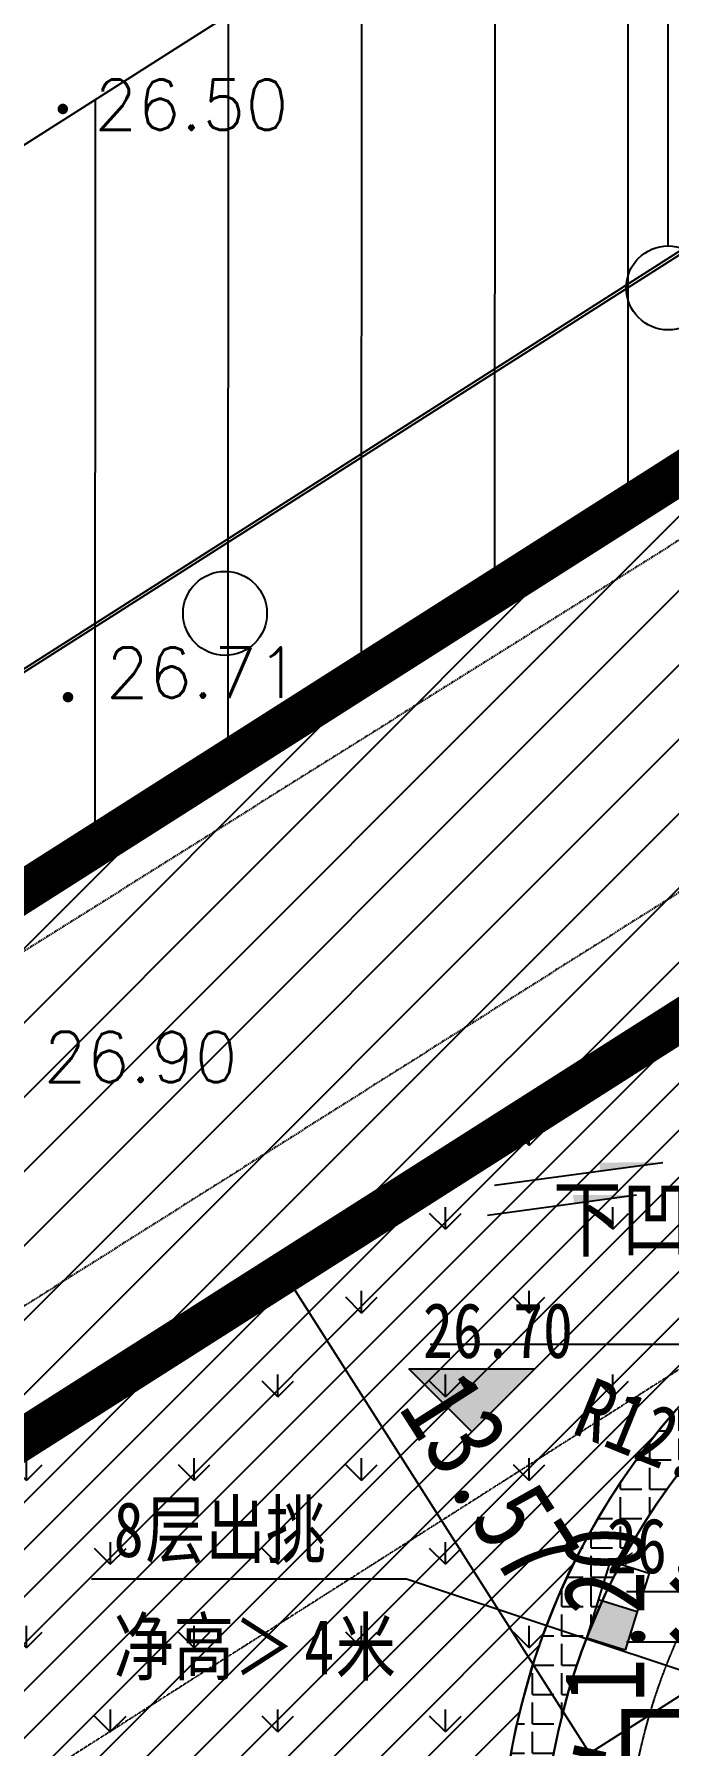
# Model space of a CAD drawing. Extents: x 1977 to 1034874806, y 3985 to 587211952.
# Drawn here: x 516580569 to 516595687, y 293390431 to 293431220 of the extents above; entities that cross this region are included whole.
import ezdxf
from ezdxf.xclip import XClip

# ---------------------------------------------------------------- set-up
doc = ezdxf.new("R2010")
doc.units = 0
doc.header["$LTSCALE"] = 10
doc.header["$MEASUREMENT"] = 0
doc.header["$XCLIPFRAME"] = 0
for name, pattern in [('ACAD_ISO04W100', [30, 24, -3, 0, -3]), ('DASH', [0.35, 0.25, -0.1]), ('X-地形图$0$444', [0.30000000000000004, 0.2, -0.1]), ('红线参照$0$DIVIDE2', [0.625, 0.25, -0.125, 0, -0.125, 0, -0.125])]:
    doc.linetypes.add(name, pattern=pattern)
for name, color, linetype in [('01-标注_尺寸', 3, 'Continuous'), ('01-标注_符号2', 200, 'Continuous'), ('02-TEXT_房间', 7, 'Continuous'), ('DIM_ELEV', 3, 'Continuous'), ('DIM_SYMB', 3, 'Continuous'), ('M-建筑 地下室轮廓', 120, 'DASH'), ('M-用地 代征绿地', 126, 'Continuous'), ('M-用地 代征道路', 216, 'Continuous'), ('M-用地 地形图', 8, 'Continuous'), ('M-用地 建筑退线', 5, 'Continuous'), ('M-用地 红线', 20, 'ACAD_ISO04W100'), ('M-绿化 填充 实土109', 126, 'Continuous'), ('M-绿化 首层轮廓', 197, 'Continuous'), ('M-道路 边线', 2, 'Continuous'), ('PUB_TEXT', 7, 'Continuous'), ('SPACE', 7, 'Continuous'), ('SPACE_HATCH', 8, 'Continuous'), ('TWT_雨水口', 4, 'Continuous'), ('X-地形图$0$GCD', 1, 'Continuous'), ('X-地形图$0$JTSS', 3, 'Continuous'), ('X-地形图$0$电力', 7, 'Continuous'), ('竖向', 3, 'Continuous'), ('透水铺装', 32, 'Continuous'), ('道路中心线', 1, 'Continuous')]:
    doc.layers.add(name, color=color, linetype=linetype)
doc.styles.add('X-地形图$0$HZ', font='simplex.shx', dxfattribs={"bigfont": 'hztxt.shx'})
doc.styles.add('黑', font='simhei.ttf', dxfattribs={"width": 0.8})
doc.styles.add('黑体', font='simhei.ttf', dxfattribs={"width": 0.8})
doc.styles.add('黑体_T3', font='simhei.ttf', dxfattribs={"width": 0.8})
doc.dimstyles.new('_TCH_ARCH&&550', dxfattribs={"dimtxt": 1925, "dimasz": 550, "dimexe": 1375, "dimexo": 0, "dimgap": 550, "dimtad": 1, "dimlfac": 0.001, "dimzin": 0, "dimdsep": 46, "dimtxsty": '黑体_T3', "dimblk": 'ARCHTICK', "dimcen": 0.09, "dimclrt": 7, "dimazin": 2, "dimtfac": 1, "dimtix": 1, "dimtmove": 2, "dimatfit": 3, "dimfxl": 0, "dimtolj": 1, "dimtzin": 0, "dimarcsym": 0})

# ---------------------------------------------------------------- blocks, each defined once
blk = doc.blocks.new('X-地形图$0$BC026')
for p, q in [((0, 0.5), (0, 4.499999999999972)), ((0.1900000000023283, 3.600000000005821), (0.389999999984866, 3.899999999994179)), ((0.389999999984866, 3.899999999994179), (0.4899999999906868, 4)), ((0.4899999999906868, 4), (0.6900000000023283, 3.899999999994179)), ((0.6900000000023283, 3.899999999994179), (0.889999999984866, 3.600000000005821)), ((0, 3.5), (0.1900000000023283, 3.600000000005821)), ((0.4899999999906868, 3.5), (1.489999999990687, 3.5)), ((0.889999999984866, 3.600000000005821), (0.9899999999906868, 3.5))]:
    blk.add_line(p, q)
blk.add_circle((0, 0), 0.5)
blk.add_arc((0.9899999999906868, 3.5), 0.5, 179, 0)
blk = doc.blocks.new('X-地形图$0$BC200')
at = {"linetype": 'Continuous', "const_width": 0.25, "flags": 128}
blk.add_lwpolyline([(-0.125, 0, 1), (0.125, 0, 1)], format="xyb", close=True, dxfattribs=at)
blk = doc.blocks.new('X-地形图$0$A$C7BFD1BD2')
at = {"layer": 'X-地形图$0$GCD', "linetype": 'Continuous', "xscale": 0.5, "yscale": 0.5, "zscale": 0.5}
blk.add_blockref('X-地形图$0$BC200', (-718.7502463681158, -320.5608408922562), dxfattribs=at)
at = {"layer": 'X-地形图$0$GCD', "linetype": 'Continuous', "xscale": 0.4999999999999998, "yscale": 0.4999999999999998, "zscale": 0.4999999999999998, "rotation": 32.7878370276766}
blk.add_blockref('X-地形图$0$BC200', (-718.6262700341176, -334.5792287993245), dxfattribs=at)
at = {"layer": 'X-地形图$0$GCD', "linetype": 'Continuous', "style": 'X-地形图$0$HZ'}
for s, p in [('26.50', (-718.0002463681158, -321.0608408922562)), ('26.71', (-717.724993969081, -334.5934222700889)), ('26.90', (-719.2111772347707, -343.7521500937291))]:
    blk.add_text(s, height=1.2, dxfattribs=at).set_placement(p)
blk = doc.blocks.new('dixingtu')
at = {"linetype": 'Continuous', "flags": 128}
blk.add_lwpolyline([(516477350, 293350659.9999999), (516509017.2677822, 293370607.7003394), (516554766.3621155, 293399740.5104846), (516593674.5640129, 293424517.0721954), (516678045.6086006, 293478244.1603388), (516727579.904788, 293509787.369391), (516741990.7534523, 293518964.1306861), (516743641.0000001, 293520015.0000001), (516745467.4899663, 293520686.1968683), (516747307.2158424, 293521182.7947814), (516749380.9230906, 293521541.9296396), (516751784.9999999, 293521705.0000001), (516784668.0000001, 293542838.9999999), (516785298.1333502, 293544128.0076659), (516786034.6401555, 293545329.5288144), (516787337.4379943, 293546982.1601357), (516788634.3761, 293548245.0860239), (516791252.561213, 293549987.0634681), (516799819.4256775, 293554708.1119512), (516811396.8539117, 293560507.6106482), (516827341.3852009, 293567143.8703304)], dxfattribs=at)
for points in [[(516746042, 293503250), (516737758.9999999, 293505089), (516712451, 293488979), (516692895, 293482457), (516564247.9999999, 293400565), (516570155, 293391286)], [(516833602, 293391772), (516765370, 293498958), (516746042, 293503250), (516570155, 293391286), (516645905, 293272290)]]:
    blk.add_lwpolyline(points, close=True)
at = {"linetype": 'Continuous'}
blk.add_lwpolyline([(516590000, 293400000), (516610000, 293400000)], dxfattribs=at)
blk.add_circle((516585114.4354155, 293417418.1716739), 1000, dxfattribs=at)
at = {"layer": 'X-地形图$0$JTSS', "linetype": 'Continuous', "flags": 128}
for points in [[(516639854.0191551, 293454042.9590729), (516583216.4440803, 293417937.2168961)], [(516583216.4440803, 293417937.2168961), (516477182.0276095, 293350386.323255)]]:
    blk.add_lwpolyline(points, dxfattribs=at)
at = {"layer": 'X-地形图$0$电力', "color": 1, "linetype": 'X-地形图$0$444', "ltscale": 15, "flags": 128}
for points in [[(517096040.4487052, 293622380.9259674), (517010927.5756931, 293583581.5241916), (516920513.3284032, 293582035.1778046), (516807062.1717331, 293552555.9432192), (516649774.270679, 293452964.209474), (516521231.8313367, 293372274.5795141)], [(517099757.972297, 293615401.366243), (517012674.3437461, 293575859.0646824), (516921641.1811662, 293574262.3667682), (516810373.721694, 293545381.210527), (516653221.6376883, 293446968.9922549), (516524795.2996068, 293365825.6311566)]]:
    blk.add_lwpolyline(points, dxfattribs=at)
at = {"linetype": 'Continuous'}
for name, p, xscale, yscale, zscale in [('X-地形图$0$A$C7BFD1BD2', (517300000, 293750000), 1000, 1000, 1000), ('X-地形图$0$BC026', (516595672.9999999, 293425174), 2000, 2000, 2000)]:
    blk.add_blockref(name, p, dxfattribs=dict(at, xscale=xscale, yscale=yscale, zscale=zscale))
blk = doc.blocks.new('$TwtSys$00000424')
at = {"layer": 'TWT_雨水口', "linetype": 'ByBlock'}
for p, q in [((-600, 300), (600, 300)), ((-600, -300), (-600, 300)), ((0, -300), (0, 300)), ((600, 300), (600, -300)), ((600, -300), (-600, -300))]:
    blk.add_line(p, q, dxfattribs=at)
blk.add_solid([(0, 300), (600, 300), (0, -300), (600, -300)], dxfattribs=at)
blk = doc.blocks.new('_ArchTick')
at = {"color": 0, "linetype": 'ByBlock', "const_width": 0.4}
blk.add_lwpolyline([(-0.5, -0.5), (0.5, 0.5)], dxfattribs=at)
blk = doc.blocks.new('*D254')
at = {"layer": '01-标注_尺寸', "color": 0, "lineweight": -2, "transparency": 16777216}
for p, q in [((516590675.438276, 293404348.6501726), (516585352.1888889, 293400960.0410407)), ((516586512.1161609, 293401698.4133883), (516593797.7427964, 293390253.2434046)), ((516597961.0649116, 293392903.480189), (516592637.8155244, 293389514.8710571))]:
    blk.add_line(p, q, dxfattribs=at)
at = {"layer": 'Defpoints', "color": 0, "transparency": 16777216}
for p in [(516590675.438276, 293404348.6501726), (516597961.0649116, 293392903.480189), (516593797.7427964, 293390253.2434046)]:
    blk.add_point(p, dxfattribs=at)
at = {"layer": '01-标注_尺寸', "color": 0, "lineweight": -2, "transparency": 16777216, "xscale": 550, "yscale": 550, "zscale": 550}
for p, rotation in [((516586512.1161609, 293401698.4133883), 122.4795173932169), ((516593797.7427964, 293390253.2434046), 302.479517393217)]:
    blk.add_blockref('_ArchTick', p, dxfattribs=dict(at, rotation=rotation))
at = {"layer": '01-标注_尺寸', "color": 7, "transparency": 16777216, "insert": (516591430.8494779, 293396788.0379787), "char_height": 1925, "attachment_point": 5, "rotation": 302.47951739321695, "style": '黑体_T3'}
blk.add_mtext('\\A1;13.57', dxfattribs=at)
blk = doc.blocks.new('*D338')
at = {"layer": '01-标注_尺寸', "color": 0, "lineweight": -2, "transparency": 16777216}
for p, q in [((516599158.2721416, 293392903.480189), (516594678.4556226, 293392903.480189)), ((516596053.4556226, 293361903.480189), (516596053.4556226, 293392903.480189)), ((516599158.2721416, 293361903.480189), (516594678.4556226, 293361903.480189))]:
    blk.add_line(p, q, dxfattribs=at)
at = {"layer": 'Defpoints', "color": 0, "transparency": 16777216}
for p in [(516596053.4556226, 293392903.480189), (516599158.2721416, 293392903.480189), (516599158.2721416, 293361903.480189)]:
    blk.add_point(p, dxfattribs=at)
at = {"layer": '01-标注_尺寸', "color": 0, "lineweight": -2, "transparency": 16777216, "xscale": 550, "yscale": 550, "zscale": 550}
for p, rotation in [((516596053.4556226, 293392903.480189), 90), ((516596053.4556226, 293361903.480189), 270)]:
    blk.add_blockref('_ArchTick', p, dxfattribs=dict(at, rotation=rotation))
at = {"layer": '01-标注_尺寸', "color": 7, "transparency": 16777216, "insert": (516594530.1410158, 293377403.480189), "char_height": 1925, "attachment_point": 5, "rotation": 90, "style": '黑体_T3'}
blk.add_mtext('\\A1;31.00', dxfattribs=at)
blk = doc.blocks.new('*D339')
at = {"layer": '01-标注_尺寸', "color": 0, "lineweight": -2, "transparency": 16777216}
for p, q in [((516599158.2721416, 293394103.4801887), (516594678.4556226, 293394103.4801887)), ((516596053.4556226, 293392903.480189), (516596053.4556226, 293394103.4801887)), ((516599158.2721416, 293392903.480189), (516594678.4556226, 293392903.480189))]:
    blk.add_line(p, q, dxfattribs=at)
at = {"layer": 'Defpoints', "color": 0, "transparency": 16777216}
for p in [(516596053.4556226, 293394103.4801887), (516599158.2721416, 293394103.4801887), (516599158.2721416, 293392903.480189)]:
    blk.add_point(p, dxfattribs=at)
at = {"layer": '01-标注_尺寸', "color": 0, "lineweight": -2, "transparency": 16777216, "xscale": 550, "yscale": 550, "zscale": 550}
for p, rotation in [((516596053.4556226, 293394103.4801887), 90), ((516596053.4556226, 293392903.480189), 270)]:
    blk.add_blockref('_ArchTick', p, dxfattribs=dict(at, rotation=rotation))
at = {"layer": '01-标注_尺寸', "color": 7, "transparency": 16777216, "insert": (516594158.916707, 293393556.8617455), "char_height": 1925, "attachment_point": 5, "rotation": 90, "style": '黑体_T3'}
blk.add_mtext('\\A1;1.20', dxfattribs=at)

msp = doc.modelspace()

# ---------------------------------------------------------------- hatches: boundary and pattern name
at = {"layer": 'DIM_ELEV'}
msp.add_hatch(color=256, dxfattribs=at).paths.add_polyline_path([(516590993.6392776, 293397911.9281346), (516589493.6392776, 293399411.9281346), (516592493.6392776, 293399411.9281346)])
at = {"layer": 'DIM_SYMB'}
for points in [[(516595543.8533913, 293404334.3599628), (516594057.5645254, 293404132.0102488), (516594030.5845635, 293404330.1820976)], [(516594918.462362, 293403561.3727806), (516593432.173496, 293403359.0230665), (516593405.1935341, 293403557.1949153)]]:
    msp.add_hatch(color=256, dxfattribs=at).paths.add_polyline_path(points)
at = {"layer": 'M-用地 代征绿地'}
h = msp.add_hatch(dxfattribs=at)
h.set_pattern_fill('普通砖', color=256, scale=500)
h.set_pattern_definition([(45, (5.364418029785156e-07, 897.5567491059301), (-883.8838300365748, 883.883830036575), [])])
edge = h.paths.add_edge_path()
edge.add_arc((516674838.2588053, 293463858.4275588), 9000.000000046586, 358.7041684678027, 392.4466951964138)
edge.add_line((516682433.2773948, 293468687.0601422), (516680064.9740942, 293472412.7369305))
edge.add_arc((516674923.0617489, 293469241.9651816), 6040.948274144181, 31.66015210198248, 46.82874837842731)
edge.add_line((516679056.1653323, 293473647.7013085), (516564248.0000005, 293400564.9999991))
edge.add_line((516564248.0000005, 293400564.9999991), (516570155.0000005, 293391285.9999991))
edge.add_line((516570155.0000005, 293391285.9999991), (516683835.9571207, 293463654.89617))
at = {"layer": 'M-用地 代征道路', "linetype": 'Continuous'}
h = msp.add_hatch(dxfattribs=at)
h.set_pattern_fill('ANSI31', color=256, scale=2000, angle=45)
h.set_pattern_definition([(90, (5.364418029785156e-07, -8.940696716308594e-07), (-3175, 6.821210263296962e-13), [])])
h.paths.add_polyline_path([(516760762.0000005, 293543440.9999991), (516556194.0000005, 293413218.9999991), (516564248.0000005, 293400564.9999991), (516692895.0000005, 293482456.9999991), (516712451.0000005, 293488978.9999991), (516737759.0000005, 293505088.9999991), (516746042.0000005, 293503249.9999991), (516765370.0000005, 293498957.9999991), (516833602.0000005, 293391771.9999991), (516850473.0000005, 293402511.9999991)])
at = {"layer": 'M-绿化 填充 实土109'}
h = msp.add_hatch(dxfattribs=at)
h.set_pattern_fill('GRASS', color=256, scale=1000)
h.set_pattern_definition([(90, (517055335.4446925, 293344865.7831467), (-1995.59095, 1995.59095), [529.16132, -3462.0203]), (45, (517055335.4446925, 293344865.7831467), (-1995.592310163021, 1995.592310163021), [529.16132, -2293.0323]), (135, (517055335.4446925, 293344865.7831467), (-1995.592310163021, -1995.592310163021), [529.16132, -2293.0323])])
h.paths.add_polyline_path([(516633779.2373632, 293425520.5157691, -0.1461276572978251), (516629658.0843403, 293420761.7803442), (516599532.0141963, 293401584.4942587, 0.2390501893800073), (516591697.2521083, 293388353.4799591), (516585561.0649102, 293388353.4799591), (516585561.0649102, 293374453.4801893), (516587061.0649102, 293374453.4801893), (516587061.0649102, 293373853.4801893), (516591660.981402, 293373853.4801893), (516591660.981402, 293362453.7578464, 0.1426759370933009), (516594320.0930377, 293353324.742515), (516570154.9999995, 293391285.9999997), (516682790.9449584, 293462989.6451162, -0.2274362349492388), (516679138.1643974, 293457112.2573946), (516663093.1023854, 293446898.4871324), (516658161.0647548, 293446898.4871324), (516658161.0647548, 293443758.9099562), (516639024.3412582, 293431577.0881583, 0.1461276583296468)])
at = {"layer": 'SPACE_HATCH'}
h = msp.add_hatch(dxfattribs=at)
h.set_pattern_fill('ANSI31', color=256, scale=500, style=0)
h.set_pattern_definition([(45, (0, 0), (-561.2660075668219, 561.266007566822), [])])
h.paths.add_polyline_path([(516629658.0843403, 293420761.7803442, 0.1461276572978447), (516633779.2373632, 293425520.5157691, -0.1461276517003925), (516639024.3409516, 293431577.0879632), (516658161.0647548, 293443758.9099562), (516658161.0647548, 293446898.4871324), (516663093.1034821, 293446898.4871324), (516679138.1643974, 293457112.2573946, 0.2274362349483184), (516682790.9449584, 293462989.6451162), (516570154.9999995, 293391285.9999997), (516594320.0930377, 293353324.742515, -0.1426759370958129), (516591660.981402, 293362453.7578465), (516591660.981402, 293373853.4801893), (516587061.0649102, 293373853.4801893), (516587061.0649102, 293374453.4801893), (516585561.0649102, 293374453.4801893), (516585561.0649102, 293388353.4799591), (516591697.2521083, 293388353.4799591, -0.2390501893796007), (516599532.0141963, 293401584.4942587)])
h = msp.add_hatch(dxfattribs=at)
h.set_pattern_fill('ANGLE', color=256, scale=200, style=0)
h.set_pattern_definition([(0, (0, 0), (0, 698.5), [508, -190.5]), (90, (0, 0), (-698.5, 4.277078946022131e-14), [508, -190.5])])
h.paths.add_polyline_path([(516592660.9817189, 293387243.5747627, -0.256386554436448), (516600069.0122884, 293400740.9101035), (516599532.014513, 293401584.4937622, 0.2563865602714726), (516591660.9817189, 293387243.5747627), (516591660.9817188, 293380703.480803), (516592261.0645749, 293380703.4806904), (516592261.0643985, 293378053.4808123), (516591660.9817188, 293378053.4808123), (516591660.9817188, 293368040.3079652), (516592660.9817188, 293368040.3079651)])

# ---------------------------------------------------------------- linework, layer by layer
at = {"layer": '01-标注_尺寸', "color": 221}
msp.add_lwpolyline([(516592619.9760377, 293397593.0649323, 0, 0, 0), (516598363.3363042, 293395266.836156, 363, 0, 0), (516599382.8829839, 293394853.8899512, 0, 0, 0)], format="xyseb", dxfattribs=at)
at = {"layer": '01-标注_符号2'}
for p, q in [((516589436.4741142, 293394404.6755962), (516581935.9052433, 293394404.6755962)), ((516597943.6493865, 293391571.9761022), (516589436.4741142, 293394404.6755962))]:
    msp.add_line(p, q, dxfattribs=at)
at = {"layer": 'DIM_ELEV'}
for p, q in [((516590993.6392776, 293397911.9281346), (516589493.6392776, 293399411.9281346)), ((516589493.6392776, 293399411.9281346), (516592493.6392776, 293399411.9281346)), ((516590993.6392776, 293397911.9281346), (516592493.6392776, 293399411.9281346))]:
    msp.add_line(p, q, dxfattribs=at)
at = {"layer": 'DIM_SYMB'}
for points in [[(516591532.6665973, 293403788.2598612), (516595543.8533913, 293404334.3599628)], [(516591371.7535076, 293403078.5086894), (516594918.462362, 293403561.3727806)]]:
    msp.add_lwpolyline(points, dxfattribs=at)
at = {"layer": 'M-建筑 地下室轮廓', "color": 5, "ltscale": 1.25, "const_width": 200, "flags": 128}
msp.add_lwpolyline([(516599861.0649111, 293391203.4801887), (516594661.0649112, 293391203.4801887), (516594661.0649112, 293386853.4801887), (516587061.0649112, 293386853.4799585), (516587061.0649112, 293373853.4801887), (516594661.0649112, 293373853.4801887), (516594661.0649112, 293363403.4801886), (516599861.0649111, 293363403.4801884)], dxfattribs=at)
at = {"layer": 'M-用地 代征道路', "linetype": 'Continuous'}
msp.add_lwpolyline([(516833602.0000005, 293391771.9999991), (516850473.0000005, 293402511.9999991), (516760762.0000005, 293543440.9999991), (516556194.0000005, 293413218.9999991), (516564248.0000005, 293400564.9999991), (516692895.0000005, 293482456.9999991), (516712451.0000005, 293488978.9999991), (516737759.0000005, 293505088.9999991), (516765370.0000005, 293498957.9999991), (516833602.0000005, 293391771.9999991)], close=True, dxfattribs=at)
at = {"layer": 'M-用地 建筑退线', "linetype": '红线参照$0$DIVIDE2', "lineweight": -3}
msp.add_lwpolyline([(516825011.8950294, 293392230.9073272), (516761021.9791523, 293492753.0145211), (516747355.0484933, 293495787.91034), (516579819.1053461, 293389139.9241982), (516649125.0583299, 293280266.8854061)], close=True, dxfattribs=at)
at = {"layer": 'M-用地 红线', "ltscale": 0.05, "const_width": 1000}
for points in [[(516746042.0000005, 293503249.9999991), (516737759.0000005, 293505088.9999991), (516712451.0000005, 293488978.9999991), (516692895.0000005, 293482456.9999991), (516564248.0000005, 293400564.9999991), (516570155.0000005, 293391285.9999991), (516746042.0000005, 293503249.9999991)], [(516833602.0000005, 293391771.9999991), (516765370.0000005, 293498957.9999991), (516746042.0000005, 293503249.9999991), (516570155.0000005, 293391285.9999991), (516645905.0000005, 293272289.9999991), (516833602.0000005, 293391771.9999991)], [(516833602.0000005, 293391771.9999991), (516765370.0000005, 293498957.9999991), (516746042.0000005, 293503249.9999991), (516570155.0000005, 293391285.9999991), (516645905.0000005, 293272289.9999991), (516833602.0000005, 293391771.9999991)]]:
    msp.add_lwpolyline(points, close=True, dxfattribs=at)
at = {"layer": 'M-绿化 首层轮廓'}
msp.add_lwpolyline([(516629658.0843403, 293420761.7803442, 0.1461276572978839), (516633779.2373632, 293425520.5157691, -0.1461276517006658), (516639024.3409516, 293431577.0879632), (516658161.0647548, 293443758.9099562), (516658161.0647548, 293446898.4871324), (516663093.1023854, 293446898.4871324), (516679138.1643974, 293457112.2573946, 0.2274362349489184), (516682790.9449584, 293462989.6451162), (516570154.9999995, 293391285.9999997), (516594320.0930377, 293353324.742515, -0.1426759370955387), (516591660.981402, 293362453.7578465), (516591660.981402, 293373853.4801893), (516587061.0649102, 293373853.4801893), (516587061.0649102, 293374453.4801893), (516585561.0649102, 293374453.4801893), (516585561.0649102, 293388353.4799591), (516591697.2521083, 293388353.4799591, -0.2390501893796931), (516599532.0141963, 293401584.4942587), (516629658.0843403, 293420761.7803442, 0.1461276572978839)], format="xyb", close=True, dxfattribs=at)
at = {"layer": 'M-道路 边线'}
msp.add_arc((516608660.9814032, 293387243.5752585), 16000, 122.4795186490617, 180, dxfattribs=at)
at = {"layer": 'SPACE'}
msp.add_lwpolyline([(516592660.9817189, 293387243.5747627, -0.256386554436448), (516600069.0122884, 293400740.9101035), (516599532.014513, 293401584.4937622, 0.2563865602714726), (516591660.9817189, 293387243.5747627), (516591660.9817188, 293380703.480803), (516592261.0645749, 293380703.4806904), (516592261.0643985, 293378053.4808123), (516591660.9817188, 293378053.4808123), (516591660.9817188, 293368040.3079652), (516592660.9817188, 293368040.3079651)], format="xyb", close=True, dxfattribs=at)
at = {"layer": '透水铺装', "ltscale": 0.5}
msp.add_lwpolyline([(516592660.9817189, 293387243.5747627, -0.2563865544368342), (516600069.0122884, 293400740.9101035), (516599532.014513, 293401584.4937622, 0.2563865602718519), (516591660.9817189, 293387243.5747627), (516591660.9817188, 293380703.480803), (516592261.0645749, 293380703.4806904), (516592261.0643985, 293378053.4808123), (516591660.9817188, 293378053.4808123), (516591660.9817188, 293368040.3079652), (516592660.9817188, 293368040.3079651)], format="xyb", close=True, dxfattribs=at)
at = {"layer": '道路中心线', "linetype": 'ACAD_ISO04W100', "ltscale": 0.04}
for q in [(516594819.153304, 293395028.1813368), (516594660.9814033, 293394739.9941984)]:
    msp.add_line((516594660.9814033, 293394927.4941984), q, dxfattribs=at)
msp.add_arc((516608660.9814032, 293387243.5752585), 14000, 122.4795186490617, 180, dxfattribs=at)

# ---------------------------------------------------------------- block references
at = {"layer": 'M-用地 地形图'}
ref = msp.add_blockref('dixingtu', (0.0675773024559021, -0.1061585545539856), dxfattribs=at)
XClip(ref).set_block_clipping_path([(516546032.40728575, 293199999.99999994), (517191244.7300934, 293692600.72069645)])
at = {"layer": 'TWT_雨水口', "xscale": 1.600000000000001, "yscale": 1.600000000000001, "zscale": 1.600000000000001, "rotation": 252.7118704876397}
msp.add_blockref('$TwtSys$00000424', (516594475.2674016, 293393772.1602883), dxfattribs=at)

# ---------------------------------------------------------------- texts
at = {"layer": '01-标注_尺寸', "color": 7, "style": '黑体', "width": 0.8}
msp.add_text('R12.00', height=1445.780590717299, rotation=337.9506138751996, dxfattribs=at).set_placement((516593336.2224799, 293397896.3651698))
at = {"layer": '01-标注_符号2', "color": 7, "style": '黑体', "width": 0.8}
for s, p in [('层出挑', (516583217.0233868, 293394929.6755962)), ('8', (516582460.9052433, 293394929.6755962)), ('净高＞', (516582460.9052433, 293392129.6755962)), ('4', (516586997.6141041, 293392129.6755962)), ('米', (516587753.7322475, 293392129.6755962))]:
    msp.add_text(s, height=1314.345991561182, dxfattribs=at).set_placement(p)
at = {"layer": '02-TEXT_房间', "style": '黑', "width": 0.8}
msp.add_text('下凹绿地', height=1500, dxfattribs=at).set_placement((516592927.0989801, 293402247.4078668))
at = {"layer": 'PUB_TEXT', "style": '黑体', "width": 0.8}
msp.add_text('26.70', height=1314.345991561182, dxfattribs=at).set_placement((516589829.2746506, 293399672.6013588))
at = {"layer": '竖向', "color": 7, "style": '黑体', "width": 0.8}
msp.add_text('26.80', height=1314.345991561182, dxfattribs=at).set_placement((516594212.6304322, 293394543.5130315))

# ---------------------------------------------------------------- dimensions: what is measured, and where the dimension line sits
at = {"layer": '01-标注_尺寸'}
for p1, p2, distance, picture, middle in [((516590675.438276, 293404348.6501727), (516597961.0649115, 293392903.480189), -4935.281759652371, '*D254', (516591430.8494779, 293396788.0379787)), ((516599158.2721416, 293361903.480189), (516599158.2721416, 293392903.480189), 3104.8165189623833, '*D338', (516594530.1410158, 293377403.480189))]:
    dim = msp.add_aligned_dim(p1=p1, p2=p2, distance=distance, dimstyle='_TCH_ARCH&&550', dxfattribs=at)
    dim.commit()
    dim.dimension.update_dxf_attribs({"geometry": picture, "text_midpoint": middle})
dim = msp.add_linear_dim(base=(516596053.4556226, 293394103.4801887), p1=(516599158.2721416, 293392903.480189), p2=(516599158.2721416, 293394103.4801887), angle=90, dimstyle='_TCH_ARCH&&550', dxfattribs=at)
dim.commit()
dim.dimension.update_dxf_attribs({"geometry": '*D339', "text_midpoint": (516594158.916707, 293393556.8617455), "dimtype": 129})

doc.saveas('drawing.dxf')
